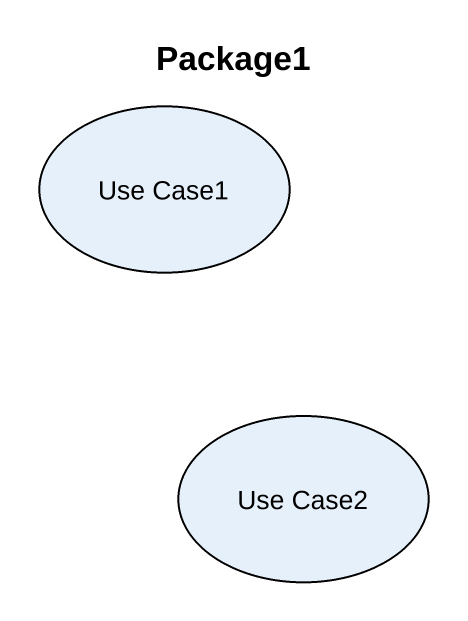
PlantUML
@startuml
title Package1
usecase "Use Case1" as Use_Case1
usecase "Use Case2" as Use_Case2
@enduml
